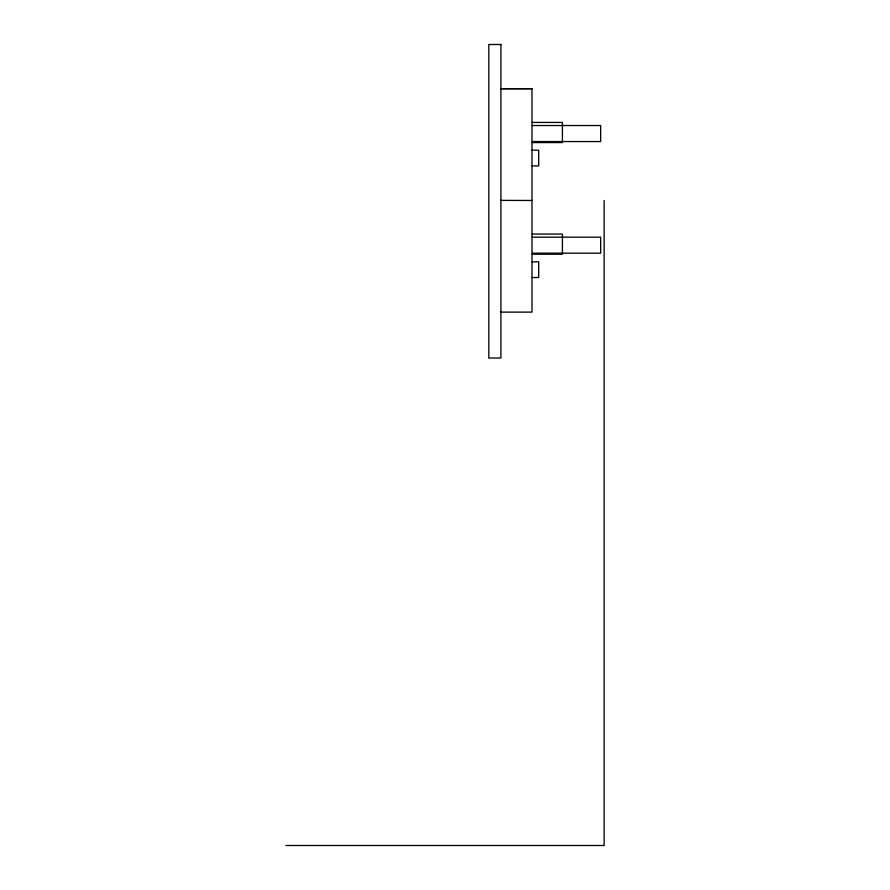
<?xml version="1.0" encoding="UTF-8"?>
<svg xmlns="http://www.w3.org/2000/svg" width="890" height="890" viewBox="0 0 890 890"><rect width="100%" height="100%" fill="white"/><g stroke="black" fill="none" stroke-linecap="round" stroke-linejoin="round"><path stroke-width="1.33" d="M500.959 88.644L531.986 88.644L531.986 312.123L500.959 312.123M500.959 88.744L531.986 88.744M532.376 122.42L562.413 122.42L562.413 142.578L532.376 142.578M532.376 125.535L600.661 125.535L600.661 141.554L532.376 141.554M532.153 150.199L538.695 150.199L538.695 165.885L532.153 165.885M500.959 200.384L531.986 200.484M532.376 234.059L562.413 234.059L562.413 254.217L532.376 254.217M532.376 237.174L600.661 237.174L600.661 253.194L532.376 253.194M532.153 261.838L538.695 261.838L538.695 277.524L532.153 277.524M285.857 845.5L604.143 845.5L604.143 200.484M500.914 44.5L488.821 44.5L488.821 358.025L500.914 358.025L500.914 44.5"/></g></svg>
